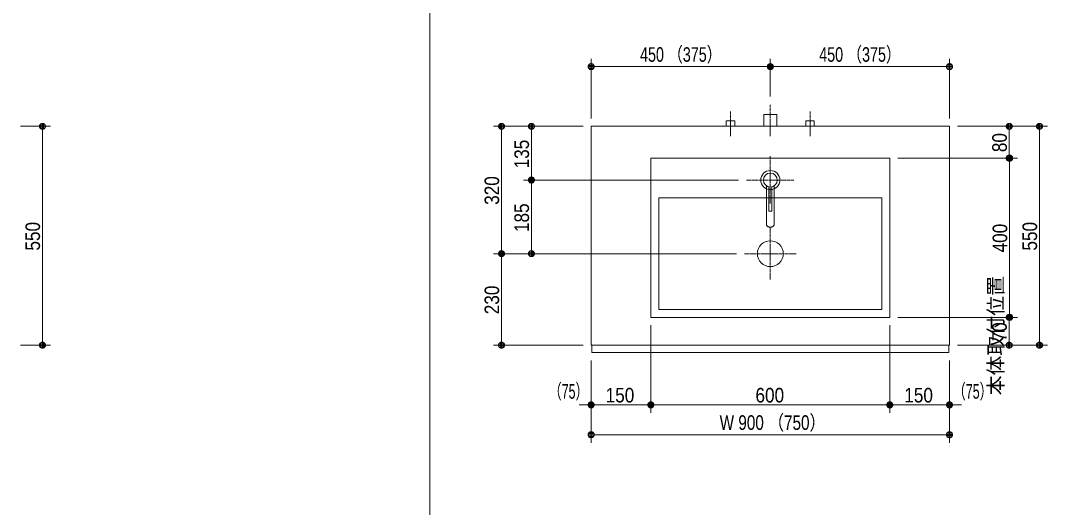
# Model space of a CAD drawing. Units: millimetres, scale not verified. Extents: x -6062 to 6062, y -3045 to 3045.
# Drawn here: x -3950 to -1372, y -778 to 446 of the extents above; entities that cross this region are included whole.
import ezdxf
from ezdxf.enums import TextEntityAlignment as Align

# ---------------------------------------------------------------- set-up
doc = ezdxf.new("R2010")
doc.units = ezdxf.units.MM
doc.header["$LTSCALE"] = 20
doc.linetypes.add('CHAIN1', pattern=[8, 5, -1, 1, -1])
for name, color, linetype, lineweight in [('0-0_1図面枠', 7, 'Continuous', 9), ('0-1_5ボウル・キャビネット', 7, 'Continuous', 9), ('0-2_2寸法-1', 7, 'Continuous', 9), ('0-3_0', 7, 'Continuous', 9), ('0-4_2寸法-2', 7, 'Continuous', 9), ('0-5_4給排水', 7, 'Continuous', 9)]:
    doc.layers.add(name, color=color, linetype=linetype, lineweight=lineweight)
doc.styles.add('ＭＳ Ｐゴシック', font='')
doc.styles.get('ＭＳ Ｐゴシック').set_extended_font_data('MS PGothic')

# ---------------------------------------------------------------- blocks, each defined once
blk = doc.blocks.new('グループ-4')
at = {"layer": '0-0_1図面枠'}
blk.add_line((-22700, 41000), (-22700, -48600), dxfattribs=at)
blk = doc.blocks.new('_Dot')
at = {"layer": '0-3_0'}
for p, q in [((-10, 0), (-20, 0)), ((9.78, 2), (-9.78, 2)), ((7.99, 6), (-7.99, 6)), ((9.16, -3.98), (-9.16, -3.98)), ((6, -7.98), (-6, -7.98))]:
    blk.add_line(p, q, dxfattribs=at)
for points in [[(10, 0), (9.92, 1.25), (9.69, 2.49), (9.3, 3.68), (8.76, 4.82), (8.09, 5.88), (7.29, 6.85), (6.37, 7.71), (5.36, 8.44), (4.26, 9.05), (3.09, 9.51), (1.87, 9.82), (0.63, 9.98), (-0.63, 9.98), (-1.87, 9.82), (-3.09, 9.51), (-4.26, 9.05), (-5.36, 8.44), (-6.37, 7.71), (-7.29, 6.85), (-8.09, 5.88), (-8.76, 4.82), (-9.3, 3.68), (-9.69, 2.49), (-9.92, 1.25), (-10, 0), (0, 0)], [(-10, 0), (-9.92, -1.25), (-9.69, -2.49), (-9.3, -3.68), (-8.76, -4.82), (-8.09, -5.88), (-7.29, -6.85), (-6.37, -7.71), (-5.36, -8.44), (-4.26, -9.05), (-3.09, -9.51), (-1.87, -9.82), (-0.63, -9.98), (0.63, -9.98), (1.87, -9.82), (3.09, -9.51), (4.26, -9.05), (5.36, -8.44), (6.37, -7.71), (7.29, -6.85), (8.09, -5.88), (8.76, -4.82), (9.3, -3.68), (9.69, -2.49), (9.92, -1.25), (10, 0), (0, 0)]]:
    blk.add_lwpolyline(points, close=True, dxfattribs=at)
blk = doc.blocks.new('グループ-58')
at = {"layer": '0-1_5ボウル・キャビネット', "linetype": 'CHAIN1'}
for p, q in [((-5600, -1500), (-5600, -4100)), ((-6900, -2800), (-4300, -2800))]:
    blk.add_line(p, q, dxfattribs=at)
at = {"layer": '0-1_5ボウル・キャビネット'}
for points in [[(-11600, 2000), (400, 2000), (400, -6000), (-11600, -6000)], [(-11200, 0), (0, 0), (0, -5600), (-11200, -5600)]]:
    blk.add_lwpolyline(points, close=True, dxfattribs=at)
blk.add_circle((-5600, -2800), 650, dxfattribs=at)
blk = doc.blocks.new('グループ-59')
at = {"layer": '0-5_4給排水', "linetype": 'CHAIN1'}
for p, q in [((-5600, 2100), (-5600, -300)), ((-6800, 900), (-4400, 900))]:
    blk.add_line(p, q, dxfattribs=at)
at = {"layer": '0-5_4給排水'}
for points in [[(-5800, 612.8), (-5800, -1317.1), (-5799.2, -1330.8), (-5796.7, -1345), (-5792.3, -1359.2), (-5786, -1373.5), (-5777.7, -1387.4), (-5767.4, -1400.9), (-5755.3, -1413.6), (-5741.4, -1425.4), (-5726.1, -1436), (-5709.4, -1445.3), (-5691.9, -1453.2), (-5673.6, -1459.5), (-5655, -1464.4), (-5636.4, -1467.7), (-5618, -1469.7), (-5600, -1470.3), (-5582, -1469.7), (-5563.6, -1467.7), (-5545, -1464.4), (-5526.4, -1459.5), (-5508.1, -1453.2), (-5490.6, -1445.3), (-5473.9, -1436), (-5458.6, -1425.4), (-5444.7, -1413.6), (-5432.6, -1400.9), (-5422.3, -1387.4), (-5414, -1373.5), (-5407.7, -1359.2), (-5403.3, -1345), (-5400.8, -1330.8), (-5400, -1317.1), (-5400, 612.8)], [(-5680, 559.3), (-5680, -660), (-5520, -660), (-5520, 559.3)]]:
    blk.add_lwpolyline(points, dxfattribs=at)
for radius in [480, 350]:
    blk.add_circle((-5600, 900), radius, dxfattribs=at)
blk = doc.blocks.new('グループ-63')
at = {"layer": '0-5_4給排水', "linetype": 'CHAIN1'}
blk.add_line((-5600, 3100), (-5600, 4700), dxfattribs=at)
at = {"layer": '0-5_4給排水'}
blk.add_lwpolyline([(-5920, 3600), (-5920, 4200), (-5280, 4200), (-5280, 3600)], dxfattribs=at)
blk = doc.blocks.new('止水栓_平面_W100')
at = {"layer": '0-5_4給排水', "linetype": 'CHAIN1'}
for p, q in [((-2000, -500), (-2000, 780)), ((2000, -500), (2000, 780))]:
    blk.add_line(p, q, dxfattribs=at)
at = {"layer": '0-5_4給排水'}
for points in [[(-2210, 0), (-2210, 280), (-1790, 280), (-1790, 0)], [(1790, 0), (1790, 280), (2210, 280), (2210, 0)]]:
    blk.add_lwpolyline(points, dxfattribs=at)

msp = doc.modelspace()

# ---------------------------------------------------------------- linework, layer by layer
at = {"layer": '0-1_5ボウル・キャビネット'}
for points in [[(-2517.5, 180), (-1617.5, 180), (-1617.5, -370), (-2517.5, -370)], [(-2515.5, -370), (-1619.5, -370), (-1619.5, -388.5), (-2515.5, -388.5)]]:
    msp.add_lwpolyline(points, close=True, dxfattribs=at)
at = {"layer": '0-2_2寸法-1'}
for p, q in [((-2517.5, 200), (-2517.5, 350)), ((-2067.5, 255), (-2067.5, 350)), ((-2067.5, 255), (-2067.5, 350)), ((-1617.5, 200), (-1617.5, 350)), ((-2082.51, 330), (-2502.49, 330)), ((-2052.49, 330), (-1632.51, 330)), ((-3950.5, 180), (-3875.5, 180)), ((-3895.5, -354.99), (-3895.5, 164.99)), ((-2687.5, 180), (-2762.5, 180)), ((-2742.5, -124.99), (-2742.5, 164.99)), ((-2537.5, 180), (-2687.5, 180)), ((-2667.5, 60.01), (-2667.5, 164.99)), ((-1597.5, 180), (-1447.5, 180)), ((-1467.5, 115.01), (-1467.5, 164.99)), ((-1446.5, 180), (-1371.5, 180)), ((-1391.5, -354.99), (-1391.5, 164.99)), ((-1747.5, 100), (-1446.5, 100)), ((-1597.5, 100), (-1447.5, 100)), ((-1466.5, 84.99), (-1466.5, -284.99)), ((-2147.5, 45), (-2687.5, 45)), ((-2147.5, 45), (-2687.5, 45)), ((-2667.5, 29.99), (-2667.5, -124.99)), ((-2687.5, -140), (-2762.5, -140)), ((-2687.5, -140), (-2762.5, -140)), ((-2152.5, -140), (-2687.5, -140)), ((-2742.5, -155.01), (-2742.5, -354.99)), ((-1747.5, -300), (-1446.5, -300)), ((-1597.5, -300), (-1447.5, -300)), ((-2367.5, -320), (-2367.5, -540)), ((-1767.5, -320), (-1767.5, -540)), ((-1467.5, -354.99), (-1467.5, -315.01)), ((-3950.5, -370), (-3875.5, -370)), ((-2537.5, -370), (-2762.5, -370)), ((-1597.5, -370), (-1447.5, -370)), ((-1446.5, -370), (-1371.5, -370)), ((-2517.5, -408.5), (-2517.5, -540)), ((-2367.5, -408.5), (-2367.5, -540)), ((-1767.5, -408.5), (-1767.5, -540)), ((-1617.5, -408.5), (-1617.5, -540)), ((-2517.5, -540), (-2517.5, -615)), ((-2382.51, -520), (-2502.49, -520)), ((-2352.49, -520), (-1782.51, -520)), ((-1752.49, -520), (-1632.51, -520)), ((-1617.5, -540), (-1617.5, -615)), ((-1632.51, -595), (-2502.49, -595))]:
    msp.add_line(p, q, dxfattribs=at)
at = {"layer": '0-4_2寸法-2'}
for p, q in [((-2517.5, -408.5), (-2517.5, -540)), ((-2367.5, -408.5), (-2367.5, -540)), ((-1767.5, -408.5), (-1767.5, -540)), ((-1617.5, -408.5), (-1617.5, -540)), ((-2532.51, -520), (-2547.51, -520)), ((-2367.5, -520), (-2517.5, -520)), ((-2352.49, -520), (-2337.49, -520)), ((-1782.51, -520), (-1797.51, -520)), ((-1767.5, -520), (-1617.5, -520)), ((-1602.49, -520), (-1587.49, -520))]:
    msp.add_line(p, q, dxfattribs=at)

# ---------------------------------------------------------------- block references
at = {"layer": '0-0_1図面枠', "xscale": 0.05, "yscale": 0.05}
msp.add_blockref('グループ-4', (-1787.5, 0), dxfattribs=at)
at = {"layer": '0-1_5ボウル・キャビネット', "xscale": 0.05, "yscale": 0.05}
msp.add_blockref('グループ-58', (-1787.5, 0), dxfattribs=at)
at = {"layer": '0-2_2寸法-1', "xscale": 0.7503418, "yscale": 0.7503418}
for p, rotation in [((-2517.5, 330), 180), ((-2067.5, 330), 180), ((-3895.5, 180), 90), ((-2742.5, 180), 90), ((-2667.5, 180), 90), ((-1467.5, 180), 90), ((-1391.5, 180), 90), ((-1467.5, 100), 270), ((-1466.5, 100), 90), ((-2667.5, 45), 270), ((-2667.5, 45), 90), ((-2742.5, -140), 270), ((-2667.5, -140), 270), ((-2742.5, -140), 90), ((-1467.5, -300), 90), ((-1466.5, -300), 270), ((-3895.5, -370), 270), ((-2742.5, -370), 270), ((-1467.5, -370), 270), ((-1391.5, -370), 270), ((-2517.5, -520), 180), ((-2367.5, -520), 180), ((-1767.5, -520), 180), ((-2517.5, -595), 180)]:
    msp.add_blockref('_Dot', p, dxfattribs=dict(at, rotation=rotation))
for p in [(-2067.5, 330), (-1617.5, 330), (-2367.5, -520), (-1767.5, -520), (-1617.5, -520), (-1617.5, -595)]:
    msp.add_blockref('_Dot', p, dxfattribs=at)
at = {"layer": '0-4_2寸法-2', "xscale": 0.7503418, "yscale": 0.7503418}
for p in [(-2517.5, -520), (-1767.5, -520)]:
    msp.add_blockref('_Dot', p, dxfattribs=at)
at = {"layer": '0-4_2寸法-2', "xscale": 0.7503418, "yscale": 0.7503418, "rotation": 180}
for p in [(-2367.5, -520), (-1617.5, -520)]:
    msp.add_blockref('_Dot', p, dxfattribs=at)
at = {"layer": '0-5_4給排水', "xscale": 0.05, "yscale": 0.05}
for name, p in [('グループ-63', (-1787.5, 0)), ('止水栓_平面_W100', (-2067.5, 180)), ('グループ-59', (-1787.5, 0))]:
    msp.add_blockref(name, p, dxfattribs=at)

# ---------------------------------------------------------------- texts
at = {"layer": '0-2_2寸法-1', "style": 'ＭＳ Ｐゴシック'}
for s, height, width, p in [('450 （375）', 36.66, 0.75, (-2394.71, 331.19)), ('450 （375）', 36.66, 0.75, (-1944.71, 331.19)), ('150', 36.66, 0.9, (-2481.11, -524.96)), ('600', 36.66, 0.9, (-2104.88, -524.96)), ('150', 36.66, 0.9, (-1731.11, -524.96)), ('W 900 （750）', 36.69, 0.8, (-2194.77, -593.81))]:
    msp.add_text(s, height=height, dxfattribs=dict(at, width=width)).set_placement(p, align=Align.BOTTOM_LEFT)
at = {"layer": '0-2_2寸法-1', "style": 'ＭＳ Ｐゴシック', "width": 0.9}
for s, p in [('80', (-1462.54, 115.12)), ('135', (-2662.54, 74.28)), ('320', (-2737.54, -17.28)), ('185', (-2662.54, -85.72)), ('550', (-3890.54, -132.28)), ('400', (-1461.54, -136.89)), ('550', (-1386.54, -132.28)), ('230', (-2737.54, -292.28)), ('70', (-1462.54, -360.37))]:
    msp.add_text(s, height=36.66, rotation=90, dxfattribs=at).set_placement(p, align=Align.BOTTOM_LEFT)
at = {"layer": '0-4_2寸法-2', "style": 'ＭＳ Ｐゴシック'}
msp.add_text('本体取付位置', height=36.66, rotation=90, dxfattribs=at).set_placement((-1472.19, -496.14), align=Align.BOTTOM_LEFT)
at = {"layer": '0-4_2寸法-2', "style": 'ＭＳ Ｐゴシック', "width": 0.65}
for p in [(-2623.93, -515.51), (-1609.05, -515.51)]:
    msp.add_text('（75）', height=36.66, dxfattribs=at).set_placement(p, align=Align.BOTTOM_LEFT)

doc.saveas('drawing.dxf')
